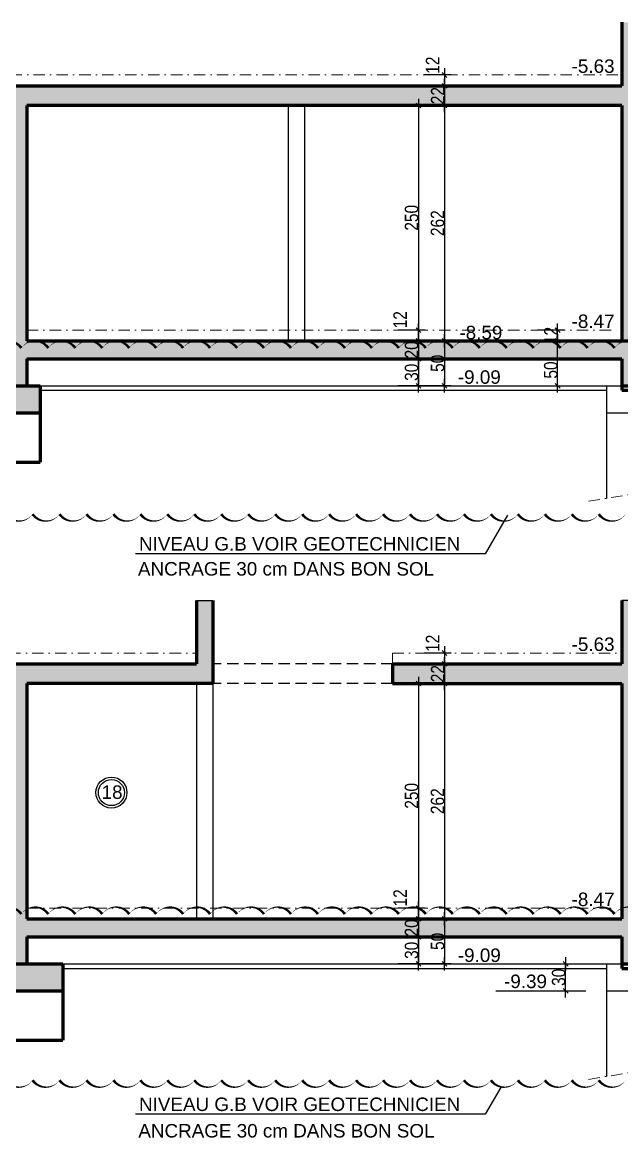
# Model space of a CAD drawing. Header units: centimetres. Extents: x -4990 to 114398, y -61489 to -12305.
# Drawn here: x 53277 to 53944, y -35849 to -34608 of the extents above; entities that cross this region are included whole.
import ezdxf

# ---------------------------------------------------------------- set-up
doc = ezdxf.new("R2010")
doc.units = ezdxf.units.CM
doc.header["$LTSCALE"] = 0.5
doc.linetypes.add('CACHEX2', pattern=[19.05, 12.7, -6.35])
doc.linetypes.add('TIRETPTX2', pattern=[50.8, 25.4, -12.7, 0, -12.7])
doc.layers.get('DEFPOINTS').update_dxf_attribs({"linetype": 'CONTINUOUS'})
for name, color, linetype in [('01_cote_gen', 4, 'CONTINUOUS'), ('01_linteaux', 2, 'CONTINUOUS'), ('01_poch_murs', 253, 'CONTINUOUS'), ('01_texte', 230, 'CONTINUOUS'), ('AA_COTES', 2, 'CONTINUOUS')]:
    doc.layers.add(name, color=color, linetype=linetype)
for name, color, linetype, lineweight in [('01_murs_coup', 5, 'CONTINUOUS', 60), ('01_résv', 32, 'CONTINUOUS', 9), ('01_tram_axes', 2, 'TIRETPTX2', 9)]:
    doc.layers.add(name, color=color, linetype=linetype, lineweight=lineweight)
doc.styles.add('ARIAL', font='arial.ttf')
doc.styles.add('STYLE2', font='ARIALN.TTF')
doc.dimstyles.new('JB50', dxfattribs={"dimscale": 0.1, "dimtxt": 150, "dimasz": 15, "dimexe": 0.1, "dimexo": 0.1, "dimgap": 0.09, "dimtad": 1, "dimdec": 1, "dimdsep": 46, "dimtxsty": 'STYLE2', "dimblk1": 'BOND_G', "dimblk2": 'BOND_D', "dimsah": 1, "dimcen": 1.5, "dimdle": 0.01, "dimse1": 1, "dimse2": 1, "dimclrd": 4, "dimclre": 2, "dimclrt": 6, "dimazin": 2, "dimtfac": 2.333333, "dimtdec": 1, "dimtix": 1, "dimtmove": 2, "dimatfit": 3, "dimldrblk": 'BOND_G', "dimfxl": 1, "dimtolj": 1, "dimtzin": 0, "dimarcsym": 0})

# ---------------------------------------------------------------- blocks, each defined once
blk = doc.blocks.new('BOND_G')
at = {"layer": 'AA_COTES', "color": 0}
for p, q in [((0, -5), (0, 15)), ((5, 0), (-5, 0)), ((1.77, 1.77), (-1.77, -1.77))]:
    blk.add_line(p, q, dxfattribs=at)
blk = doc.blocks.new('BOND_D')
at = {"layer": 'AA_COTES', "color": 0}
for p, q in [((5, 0), (-5, 0)), ((-1.77, -1.77), (1.77, 1.77)), ((0, 5), (0, -15))]:
    blk.add_line(p, q, dxfattribs=at)
blk = doc.blocks.new('*D3621')
at = {"layer": '01_cote_gen', "color": 4, "lineweight": -2, "transparency": 16777216}
blk.add_line((53717.5, -35607.3), (53717.5, -35624.3), dxfattribs=at)
at = {"layer": 'DEFPOINTS', "color": 0}
for p in [(53712.7, -35605.8), (53712.7, -35625.8), (53717.5, -35625.8)]:
    blk.add_point(p, dxfattribs=at)
at = {"layer": '01_cote_gen', "color": 4, "lineweight": -2, "transparency": 16777216, "xscale": 1.5, "yscale": 1.5, "zscale": 1.5}
for name, p, rotation in [('BOND_G', (53717.5, -35605.8), 90), ('BOND_D', (53717.5, -35625.8), 270)]:
    blk.add_blockref(name, p, dxfattribs=dict(at, rotation=rotation))
at = {"layer": '01_cote_gen', "color": 6, "transparency": 16777216, "insert": (53709.9, -35615.8), "char_height": 15, "attachment_point": 5, "rotation": 90, "style": 'STYLE2'}
blk.add_mtext('\\A1;20', dxfattribs=at)
blk = doc.blocks.new('*D3622')
at = {"layer": '01_cote_gen', "color": 4, "lineweight": -2, "transparency": 16777216}
blk.add_line((53717.5, -35627.3), (53717.5, -35654.3), dxfattribs=at)
at = {"layer": 'DEFPOINTS', "color": 0}
for p in [(53725, -35625.8), (53717.5, -35655.8), (53725, -35655.8)]:
    blk.add_point(p, dxfattribs=at)
at = {"layer": '01_cote_gen', "color": 4, "lineweight": -2, "transparency": 16777216, "xscale": 1.5, "yscale": 1.5, "zscale": 1.5}
for name, p, rotation in [('BOND_G', (53717.5, -35625.8), 90), ('BOND_D', (53717.5, -35655.8), 270)]:
    blk.add_blockref(name, p, dxfattribs=dict(at, rotation=rotation))
at = {"layer": '01_cote_gen', "color": 6, "transparency": 16777216, "insert": (53709.9, -35640.8), "char_height": 15, "attachment_point": 5, "rotation": 90, "style": 'STYLE2'}
blk.add_mtext('\\A1;30', dxfattribs=at)
blk = doc.blocks.new('*D3623')
at = {"layer": '01_cote_gen', "color": 4, "lineweight": -2, "transparency": 16777216}
blk.add_line((53746.5, -35607.3), (53746.5, -35654.3), dxfattribs=at)
at = {"layer": 'DEFPOINTS', "color": 0}
for p in [(53763.8, -35605.8), (53746.5, -35655.8), (53763.8, -35655.8)]:
    blk.add_point(p, dxfattribs=at)
at = {"layer": '01_cote_gen', "color": 4, "lineweight": -2, "transparency": 16777216, "xscale": 1.5, "yscale": 1.5, "zscale": 1.5}
for name, p, rotation in [('BOND_G', (53746.5, -35605.8), 90), ('BOND_D', (53746.5, -35655.8), 270)]:
    blk.add_blockref(name, p, dxfattribs=dict(at, rotation=rotation))
at = {"layer": '01_cote_gen', "color": 6, "transparency": 16777216, "insert": (53738.8, -35630.8), "char_height": 15, "attachment_point": 5, "rotation": 90, "style": 'STYLE2'}
blk.add_mtext('\\A1;50', dxfattribs=at)
blk = doc.blocks.new('*D3624')
at = {"layer": '01_cote_gen', "color": 4, "lineweight": -2, "transparency": 16777216}
blk.add_line((53717.5, -35595.3), (53717.5, -35604.3), dxfattribs=at)
at = {"layer": 'DEFPOINTS', "color": 0}
for p in [(53732.1, -35593.8), (53717.5, -35605.8), (53724, -35605.8)]:
    blk.add_point(p, dxfattribs=at)
at = {"layer": '01_cote_gen', "color": 4, "lineweight": -2, "transparency": 16777216, "xscale": 1.5, "yscale": 1.5, "zscale": 1.5}
for name, p, rotation in [('BOND_G', (53717.5, -35593.8), 90), ('BOND_D', (53717.5, -35605.8), 270)]:
    blk.add_blockref(name, p, dxfattribs=dict(at, rotation=rotation))
at = {"layer": '01_cote_gen', "color": 6, "transparency": 16777216, "insert": (53697.1, -35582.4), "char_height": 15, "attachment_point": 5, "rotation": 90, "style": 'STYLE2'}
blk.add_mtext('\\A1;12', dxfattribs=at)
blk = doc.blocks.new('*D3625')
at = {"layer": '01_cote_gen', "color": 4, "lineweight": -2, "transparency": 16777216}
blk.add_line((53746.5, -35345.3), (53746.5, -35604.3), dxfattribs=at)
at = {"layer": 'DEFPOINTS', "color": 0}
for p in [(53734.1, -35343.8), (53739, -35605.8), (53746.5, -35605.8)]:
    blk.add_point(p, dxfattribs=at)
at = {"layer": '01_cote_gen', "color": 4, "lineweight": -2, "transparency": 16777216, "xscale": 1.5, "yscale": 1.5, "zscale": 1.5}
for name, p, rotation in [('BOND_G', (53746.5, -35343.8), 90), ('BOND_D', (53746.5, -35605.8), 270)]:
    blk.add_blockref(name, p, dxfattribs=dict(at, rotation=rotation))
at = {"layer": '01_cote_gen', "color": 6, "transparency": 16777216, "insert": (53738.8, -35474.8), "char_height": 15, "attachment_point": 5, "rotation": 90, "style": 'STYLE2'}
blk.add_mtext('\\A1;262', dxfattribs=at)
blk = doc.blocks.new('*D3626')
at = {"layer": '01_cote_gen', "color": 4, "lineweight": -2, "transparency": 16777216}
blk.add_line((53717.5, -35345.3), (53717.5, -35592.3), dxfattribs=at)
at = {"layer": 'DEFPOINTS', "color": 0}
for p in [(53711.5, -35343.8), (53717.5, -35593.8), (53725, -35593.8)]:
    blk.add_point(p, dxfattribs=at)
at = {"layer": '01_cote_gen', "color": 4, "lineweight": -2, "transparency": 16777216, "xscale": 1.5, "yscale": 1.5, "zscale": 1.5}
for name, p, rotation in [('BOND_G', (53717.5, -35343.8), 90), ('BOND_D', (53717.5, -35593.8), 270)]:
    blk.add_blockref(name, p, dxfattribs=dict(at, rotation=rotation))
at = {"layer": '01_cote_gen', "color": 6, "transparency": 16777216, "insert": (53709.9, -35468.8), "char_height": 15, "attachment_point": 5, "rotation": 90, "style": 'STYLE2'}
blk.add_mtext('\\A1;250', dxfattribs=at)
blk = doc.blocks.new('*D3627')
at = {"layer": '01_cote_gen', "color": 4, "lineweight": -2, "transparency": 16777216}
blk.add_line((53746.5, -35323.3), (53746.5, -35342.3), dxfattribs=at)
at = {"layer": 'DEFPOINTS', "color": 0}
for p in [(53756.2, -35321.8), (53746.5, -35343.8), (53756.2, -35343.8)]:
    blk.add_point(p, dxfattribs=at)
at = {"layer": '01_cote_gen', "color": 4, "lineweight": -2, "transparency": 16777216, "xscale": 1.5, "yscale": 1.5, "zscale": 1.5}
for name, p, rotation in [('BOND_G', (53746.5, -35321.8), 90), ('BOND_D', (53746.5, -35343.8), 270)]:
    blk.add_blockref(name, p, dxfattribs=dict(at, rotation=rotation))
at = {"layer": '01_cote_gen', "color": 6, "transparency": 16777216, "insert": (53738.9, -35332.8), "char_height": 15, "attachment_point": 5, "rotation": 90, "style": 'STYLE2'}
blk.add_mtext('\\A1;22', dxfattribs=at)
blk = doc.blocks.new('*D3628')
at = {"layer": '01_cote_gen', "color": 4, "lineweight": -2, "transparency": 16777216}
blk.add_line((53746.5, -35311.3), (53746.5, -35320.3), dxfattribs=at)
at = {"layer": 'DEFPOINTS', "color": 0}
for p in [(53763.5, -35309.8), (53746.5, -35321.8), (53763.5, -35321.8)]:
    blk.add_point(p, dxfattribs=at)
at = {"layer": '01_cote_gen', "color": 4, "lineweight": -2, "transparency": 16777216, "xscale": 1.5, "yscale": 1.5, "zscale": 1.5}
for name, p, rotation in [('BOND_G', (53746.5, -35309.8), 90), ('BOND_D', (53746.5, -35321.8), 270)]:
    blk.add_blockref(name, p, dxfattribs=dict(at, rotation=rotation))
at = {"layer": '01_cote_gen', "color": 6, "transparency": 16777216, "insert": (53733.2, -35299), "char_height": 15, "attachment_point": 5, "rotation": 90, "style": 'STYLE2'}
blk.add_mtext('\\A1;12', dxfattribs=at)
blk = doc.blocks.new('*D3650')
at = {"layer": '01_cote_gen', "color": 4, "lineweight": -2, "transparency": 16777216}
blk.add_line((53717.5, -34963.8), (53717.5, -34980.8), dxfattribs=at)
at = {"layer": 'DEFPOINTS', "color": 0}
for p in [(53712.7, -34962.3), (53712.7, -34982.3), (53717.5, -34982.3)]:
    blk.add_point(p, dxfattribs=at)
at = {"layer": '01_cote_gen', "color": 4, "lineweight": -2, "transparency": 16777216, "xscale": 1.5, "yscale": 1.5, "zscale": 1.5}
for name, p, rotation in [('BOND_G', (53717.5, -34962.3), 90), ('BOND_D', (53717.5, -34982.3), 270)]:
    blk.add_blockref(name, p, dxfattribs=dict(at, rotation=rotation))
at = {"layer": '01_cote_gen', "color": 6, "transparency": 16777216, "insert": (53709.9, -34972.3), "char_height": 15, "attachment_point": 5, "rotation": 90, "style": 'STYLE2'}
blk.add_mtext('\\A1;20', dxfattribs=at)
blk = doc.blocks.new('*D3651')
at = {"layer": '01_cote_gen', "color": 4, "lineweight": -2, "transparency": 16777216}
blk.add_line((53717.5, -34983.8), (53717.5, -35010.8), dxfattribs=at)
at = {"layer": 'DEFPOINTS', "color": 0}
for p in [(53725, -34982.3), (53717.5, -35012.3), (53725, -35012.3)]:
    blk.add_point(p, dxfattribs=at)
at = {"layer": '01_cote_gen', "color": 4, "lineweight": -2, "transparency": 16777216, "xscale": 1.5, "yscale": 1.5, "zscale": 1.5}
for name, p, rotation in [('BOND_G', (53717.5, -34982.3), 90), ('BOND_D', (53717.5, -35012.3), 270)]:
    blk.add_blockref(name, p, dxfattribs=dict(at, rotation=rotation))
at = {"layer": '01_cote_gen', "color": 6, "transparency": 16777216, "insert": (53709.9, -34997.3), "char_height": 15, "attachment_point": 5, "rotation": 90, "style": 'STYLE2'}
blk.add_mtext('\\A1;30', dxfattribs=at)
blk = doc.blocks.new('*D3652')
at = {"layer": '01_cote_gen', "color": 4, "lineweight": -2, "transparency": 16777216}
blk.add_line((53746.5, -34963.8), (53746.5, -35010.8), dxfattribs=at)
at = {"layer": 'DEFPOINTS', "color": 0}
for p in [(53763.8, -34962.3), (53746.5, -35012.3), (53763.8, -35012.3)]:
    blk.add_point(p, dxfattribs=at)
at = {"layer": '01_cote_gen', "color": 4, "lineweight": -2, "transparency": 16777216, "xscale": 1.5, "yscale": 1.5, "zscale": 1.5}
for name, p, rotation in [('BOND_G', (53746.5, -34962.3), 90), ('BOND_D', (53746.5, -35012.3), 270)]:
    blk.add_blockref(name, p, dxfattribs=dict(at, rotation=rotation))
at = {"layer": '01_cote_gen', "color": 6, "transparency": 16777216, "insert": (53738.8, -34987.3), "char_height": 15, "attachment_point": 5, "rotation": 90, "style": 'STYLE2'}
blk.add_mtext('\\A1;50', dxfattribs=at)
blk = doc.blocks.new('*D3653')
at = {"layer": '01_cote_gen', "color": 4, "lineweight": -2, "transparency": 16777216}
blk.add_line((53717.5, -34951.8), (53717.5, -34960.8), dxfattribs=at)
at = {"layer": 'DEFPOINTS', "color": 0}
for p in [(53732.1, -34950.3), (53717.5, -34962.3), (53724, -34962.3)]:
    blk.add_point(p, dxfattribs=at)
at = {"layer": '01_cote_gen', "color": 4, "lineweight": -2, "transparency": 16777216, "xscale": 1.5, "yscale": 1.5, "zscale": 1.5}
for name, p, rotation in [('BOND_G', (53717.5, -34950.3), 90), ('BOND_D', (53717.5, -34962.3), 270)]:
    blk.add_blockref(name, p, dxfattribs=dict(at, rotation=rotation))
at = {"layer": '01_cote_gen', "color": 6, "transparency": 16777216, "insert": (53697.1, -34938.8), "char_height": 15, "attachment_point": 5, "rotation": 90, "style": 'STYLE2'}
blk.add_mtext('\\A1;12', dxfattribs=at)
blk = doc.blocks.new('*D3654')
at = {"layer": '01_cote_gen', "color": 4, "lineweight": -2, "transparency": 16777216}
blk.add_line((53746.5, -34701.8), (53746.5, -34960.8), dxfattribs=at)
at = {"layer": 'DEFPOINTS', "color": 0}
for p in [(53734.1, -34700.3), (53739, -34962.3), (53746.5, -34962.3)]:
    blk.add_point(p, dxfattribs=at)
at = {"layer": '01_cote_gen', "color": 4, "lineweight": -2, "transparency": 16777216, "xscale": 1.5, "yscale": 1.5, "zscale": 1.5}
for name, p, rotation in [('BOND_G', (53746.5, -34700.3), 90), ('BOND_D', (53746.5, -34962.3), 270)]:
    blk.add_blockref(name, p, dxfattribs=dict(at, rotation=rotation))
at = {"layer": '01_cote_gen', "color": 6, "transparency": 16777216, "insert": (53738.8, -34831.3), "char_height": 15, "attachment_point": 5, "rotation": 90, "style": 'STYLE2'}
blk.add_mtext('\\A1;262', dxfattribs=at)
blk = doc.blocks.new('*D3655')
at = {"layer": '01_cote_gen', "color": 4, "lineweight": -2, "transparency": 16777216}
blk.add_line((53717.5, -34701.8), (53717.5, -34948.8), dxfattribs=at)
at = {"layer": 'DEFPOINTS', "color": 0}
for p in [(53711.5, -34700.3), (53717.5, -34950.3), (53725, -34950.3)]:
    blk.add_point(p, dxfattribs=at)
at = {"layer": '01_cote_gen', "color": 4, "lineweight": -2, "transparency": 16777216, "xscale": 1.5, "yscale": 1.5, "zscale": 1.5}
for name, p, rotation in [('BOND_G', (53717.5, -34700.3), 90), ('BOND_D', (53717.5, -34950.3), 270)]:
    blk.add_blockref(name, p, dxfattribs=dict(at, rotation=rotation))
at = {"layer": '01_cote_gen', "color": 6, "transparency": 16777216, "insert": (53709.9, -34825.3), "char_height": 15, "attachment_point": 5, "rotation": 90, "style": 'STYLE2'}
blk.add_mtext('\\A1;250', dxfattribs=at)
blk = doc.blocks.new('*D3656')
at = {"layer": '01_cote_gen', "color": 4, "lineweight": -2, "transparency": 16777216}
blk.add_line((53746.5, -34679.8), (53746.5, -34698.8), dxfattribs=at)
at = {"layer": 'DEFPOINTS', "color": 0}
for p in [(53756.2, -34678.3), (53746.5, -34700.3), (53756.2, -34700.3)]:
    blk.add_point(p, dxfattribs=at)
at = {"layer": '01_cote_gen', "color": 4, "lineweight": -2, "transparency": 16777216, "xscale": 1.5, "yscale": 1.5, "zscale": 1.5}
for name, p, rotation in [('BOND_G', (53746.5, -34678.3), 90), ('BOND_D', (53746.5, -34700.3), 270)]:
    blk.add_blockref(name, p, dxfattribs=dict(at, rotation=rotation))
at = {"layer": '01_cote_gen', "color": 6, "transparency": 16777216, "insert": (53738.9, -34689.3), "char_height": 15, "attachment_point": 5, "rotation": 90, "style": 'STYLE2'}
blk.add_mtext('\\A1;22', dxfattribs=at)
blk = doc.blocks.new('*D3657')
at = {"layer": '01_cote_gen', "color": 4, "lineweight": -2, "transparency": 16777216}
blk.add_line((53746.5, -34667.8), (53746.5, -34676.8), dxfattribs=at)
at = {"layer": 'DEFPOINTS', "color": 0}
for p in [(53763.5, -34666.3), (53746.5, -34678.3), (53763.5, -34678.3)]:
    blk.add_point(p, dxfattribs=at)
at = {"layer": '01_cote_gen', "color": 4, "lineweight": -2, "transparency": 16777216, "xscale": 1.5, "yscale": 1.5, "zscale": 1.5}
for name, p, rotation in [('BOND_G', (53746.5, -34666.3), 90), ('BOND_D', (53746.5, -34678.3), 270)]:
    blk.add_blockref(name, p, dxfattribs=dict(at, rotation=rotation))
at = {"layer": '01_cote_gen', "color": 6, "transparency": 16777216, "insert": (53733.2, -34655.4), "char_height": 15, "attachment_point": 5, "rotation": 90, "style": 'STYLE2'}
blk.add_mtext('\\A1;12', dxfattribs=at)
blk = doc.blocks.new('*D4511')
at = {"layer": '01_résv', "color": 4, "lineweight": -2, "ltscale": 2, "transparency": 16777216}
blk.add_line((53872.4, -35010.8), (53872.4, -34963.8), dxfattribs=at)
at = {"layer": 'DEFPOINTS', "color": 0, "ltscale": 2}
for p in [(53872.4, -34962.3), (53960.4, -34962.3), (53959.6, -35012.3)]:
    blk.add_point(p, dxfattribs=at)
at = {"layer": '01_résv', "color": 4, "lineweight": -2, "ltscale": 2, "transparency": 16777216, "xscale": 1.5, "yscale": 1.5, "zscale": 1.5}
for name, p, rotation in [('BOND_D', (53872.4, -34962.3), 90), ('BOND_G', (53872.4, -35012.3), 270)]:
    blk.add_blockref(name, p, dxfattribs=dict(at, rotation=rotation))
at = {"layer": '01_résv', "color": 6, "ltscale": 2, "transparency": 16777216, "insert": (53864.8, -34994.8), "char_height": 15, "attachment_point": 5, "rotation": 90, "style": 'STYLE2'}
blk.add_mtext('\\A1;50', dxfattribs=at)
blk = doc.blocks.new('*D4512')
at = {"layer": '01_résv', "color": 4, "lineweight": -2, "ltscale": 2, "transparency": 16777216}
for p, q in [((53872.4, -34948.8), (53872.4, -34947.3)), ((53872.4, -34962.3), (53872.4, -34950.3)), ((53872.4, -34963.8), (53872.4, -34965.3))]:
    blk.add_line(p, q, dxfattribs=at)
at = {"layer": 'DEFPOINTS', "color": 0, "ltscale": 2}
for p in [(53872.4, -34950.3), (53886.2, -34950.3), (53879.9, -34962.3)]:
    blk.add_point(p, dxfattribs=at)
at = {"layer": '01_résv', "color": 4, "lineweight": -2, "ltscale": 2, "transparency": 16777216, "xscale": 1.5, "yscale": 1.5, "zscale": 1.5}
for name, p, rotation in [('BOND_D', (53872.4, -34950.3), 270), ('BOND_G', (53872.4, -34962.3), 90)]:
    blk.add_blockref(name, p, dxfattribs=dict(at, rotation=rotation))
at = {"layer": '01_résv', "color": 6, "ltscale": 2, "transparency": 16777216, "insert": (53864.9, -34956.3), "char_height": 15, "attachment_point": 5, "rotation": 90, "style": 'STYLE2'}
blk.add_mtext('\\A1;12', dxfattribs=at)
blk = doc.blocks.new('*D4532')
at = {"layer": '01_cote_gen', "color": 4, "lineweight": -2, "ltscale": 2, "transparency": 16777216}
blk.add_line((53881.3, -35684.3), (53881.3, -35657.3), dxfattribs=at)
at = {"layer": 'DEFPOINTS', "color": 0, "ltscale": 2}
for p in [(53881.3, -35655.8), (53936.9, -35655.8), (53936.9, -35685.8)]:
    blk.add_point(p, dxfattribs=at)
at = {"layer": '01_cote_gen', "color": 4, "lineweight": -2, "ltscale": 2, "transparency": 16777216, "xscale": 1.5, "yscale": 1.5, "zscale": 1.5}
for name, p, rotation in [('BOND_D', (53881.3, -35655.8), 90), ('BOND_G', (53881.3, -35685.8), 270)]:
    blk.add_blockref(name, p, dxfattribs=dict(at, rotation=rotation))
at = {"layer": '01_cote_gen', "color": 6, "ltscale": 2, "transparency": 16777216, "insert": (53873.6, -35670.8), "char_height": 15, "attachment_point": 5, "rotation": 90, "style": 'STYLE2'}
blk.add_mtext('\\A1;30', dxfattribs=at)

msp = doc.modelspace()

# ---------------------------------------------------------------- hatches: boundary and pattern name
at = {"layer": '01_poch_murs', "ltscale": 2}
h = msp.add_hatch(color=256, dxfattribs=at)
h.dxf.hatch_style = 1
h.paths.add_polyline_path([(54163.637, -34681.269), (53959.637, -34678.269), (53959.637, -34607.692), (53943.637, -34607.692), (53943.637, -34678.269), (52957.637, -34678.269), (52957.637, -34607.692), (52937.637, -34607.692), (52937.637, -34678.269), (52502.81, -34678.269), (52502.81, -34700.269), (52937.637, -34700.269), (52937.637, -35012.269), (52957.637, -35012.269), (52957.637, -34987.269), (53261.637, -34987.269), (53261.637, -35012.269), (53281.637, -35012.269), (53281.637, -34982.269), (53943.637, -34982.269), (53943.637, -35012.269), (53959.637, -35012.269), (53959.637, -34962.269), (53281.637, -34962.269), (53281.637, -34700.269), (53943.637, -34700.269), (53943.637, -34962.269), (53959.637, -34962.269), (53959.637, -34700.269), (54163.637, -34700.269)])
h.paths.add_polyline_path([(53261.637, -34700.269), (53261.637, -34962.269), (52957.637, -34962.269), (52957.637, -34700.269)], flags=16)
h.paths.add_polyline_path([(53296.637, -35012.269), (53246.637, -35012.269), (53246.637, -35042.269), (53296.637, -35042.269)])
h.paths.add_polyline_path([(52972.637, -35012.269), (52922.637, -35012.269), (52922.637, -35042.269), (52972.637, -35042.269)])
h = msp.add_hatch(color=256, dxfattribs=at)
h.dxf.hatch_style = 1
h.paths.add_polyline_path([(52637.637, -35321.823), (52486.957, -35321.823), (52486.957, -35343.823), (52637.637, -35343.823)])
h.paths.add_polyline_path([(52891.462, -35343.823), (53012.671, -35343.823), (53012.671, -35594.484, -0.30026282), (53032.671, -35597.13), (53032.671, -35343.823), (53126.358, -35343.823, -0.41562919), (53150.897, -35343.823), (53261.637, -35343.823), (53261.637, -35592.672, -0.23068318), (53275.666, -35600.455, -0.11153995), (53281.637, -35595.027), (53281.637, -35343.823), (53488.637, -35343.823), (53488.637, -35251.246), (53470.637, -35251.246), (53470.637, -35321.823), (53032.671, -35321.823), (53032.671, -35251.246), (53012.671, -35251.246), (53012.671, -35321.823), (52637.637, -35321.823), (52637.637, -35343.823), (52866.923, -35343.823, -0.41562919)])
h.paths.add_polyline_path([(53959.637, -35251.246), (53943.637, -35251.246), (53943.637, -35321.823), (53688.637, -35321.823), (53688.637, -35343.823), (53943.637, -35343.823), (53943.637, -35594.049, -0.23044191), (53959.637, -35594.995)])
h.paths.add_polyline_path([(53959.637, -35594.995, 0.23044191), (53943.637, -35594.049), (53943.637, -35655.823), (53959.637, -35655.823)])
h.paths.add_polyline_path([(53943.637, -35605.823), (53281.637, -35605.823), (53281.637, -35595.027, 0.11153995), (53275.666, -35600.455, 0.23068318), (53261.637, -35592.672), (53261.637, -35605.823), (53032.671, -35605.823), (53012.671, -35605.823), (53012.671, -35630.823), (53032.671, -35630.823), (53261.637, -35630.823), (53261.637, -35655.823), (53281.637, -35655.823), (53281.637, -35625.823), (53943.637, -35625.823)])
h.paths.add_polyline_path([(53321.637, -35655.823), (53221.637, -35655.823), (53221.637, -35685.823), (53321.637, -35685.823)])
h.paths.add_polyline_path([(53032.671, -35630.823), (53012.671, -35630.823), (53012.671, -35655.823), (53032.671, -35655.823)], flags=17)
h.paths.add_polyline_path([(53032.671, -35597.13, 0.30026282), (53012.671, -35594.484), (53012.671, -35605.823), (53032.671, -35605.823)])
h.paths.add_polyline_path([(53047.671, -35655.823), (52997.671, -35655.823), (52997.671, -35685.823), (53047.671, -35685.823)])
h.paths.add_polyline_path([(52826.991, -35345.915), (52826.991, -35319.302), (52795.763, -35319.302), (52795.763, -35345.915)], flags=25)
h.paths.add_polyline_path([(53754.597, -35345.915), (53754.597, -35319.302), (53723.369, -35319.302), (53723.369, -35345.915)], flags=25)
h.paths.add_polyline_path([(53725.407, -35628.945), (53725.407, -35602.332), (53694.179, -35602.332), (53694.179, -35628.945)], flags=25)
h.paths.add_polyline_path([(53754.341, -35644.048), (53754.341, -35617.435), (53723.113, -35617.435), (53723.113, -35644.048)], flags=25)

# ---------------------------------------------------------------- linework, layer by layer
at = {"layer": '01_linteaux'}
for p, q in [((53572.637, -34700.269), (53572.637, -34962.269)), ((53590.637, -34700.269), (53590.637, -34962.269)), ((53296.637, -35012.269), (53943.637, -35012.269)), ((53926.637, -35012.269), (53926.637, -35137.649)), ((53296.637, -35017.269), (53926.637, -35017.269)), ((53926.637, -35042.269), (53976.637, -35042.269)), ((53470.637, -35343.823), (53470.637, -35605.823)), ((53488.637, -35343.823), (53488.637, -35605.823)), ((53321.637, -35655.823), (53943.637, -35655.823)), ((53926.637, -35655.823), (53943.637, -35655.823)), ((53926.637, -35655.823), (53926.637, -35781.203)), ((53926.637, -35655.823), (53926.637, -35655.823)), ((53321.637, -35660.823), (53926.637, -35660.823)), ((53926.637, -35685.823), (53976.637, -35685.823))]:
    msp.add_line(p, q, dxfattribs=at)
at = {"layer": '01_linteaux', "linetype": 'CACHEX2', "ltscale": 2}
for p, q in [((53688.637, -35321.823), (53488.637, -35321.823)), ((53688.637, -35343.823), (53488.637, -35343.823))]:
    msp.add_line(p, q, dxfattribs=at)
at = {"layer": '01_murs_coup'}
for p, q in [((53943.637, -34607.692), (53943.637, -34678.269)), ((52957.637, -34678.269), (53943.637, -34678.269)), ((53281.637, -34700.269), (53281.637, -34962.269)), ((53943.637, -34700.269), (53281.637, -34700.269)), ((53943.637, -34700.269), (53943.637, -34962.269)), ((53281.637, -34962.269), (53959.637, -34962.269)), ((53281.637, -34982.269), (53943.637, -34982.269)), ((53281.637, -34982.269), (53281.637, -35012.269)), ((53943.637, -34982.269), (53943.637, -35017.269)), ((53246.637, -35012.269), (53296.637, -35012.269)), ((53296.637, -35012.269), (53296.637, -35097.269)), ((53943.637, -35012.269), (53959.637, -35012.269)), ((53943.637, -35017.269), (53959.637, -35017.269)), ((53246.637, -35042.269), (53296.637, -35042.269)), ((53246.637, -35097.269), (53296.637, -35097.269)), ((53470.637, -35251.246), (53470.637, -35321.823)), ((53488.637, -35251.246), (53488.637, -35343.823)), ((53943.637, -35251.246), (53943.637, -35321.823)), ((53032.671, -35321.823), (53470.637, -35321.823)), ((53688.637, -35321.823), (53943.637, -35321.823)), ((53688.637, -35321.823), (53688.637, -35343.823)), ((53281.637, -35343.823), (53281.637, -35605.823)), ((53488.637, -35343.823), (53281.637, -35343.823)), ((53688.637, -35343.823), (53943.637, -35343.823)), ((53943.637, -35343.823), (53943.637, -35605.823)), ((53281.637, -35605.823), (53943.637, -35605.823)), ((53281.637, -35625.823), (53943.637, -35625.823)), ((53281.637, -35625.823), (53281.637, -35655.823)), ((53943.637, -35625.823), (53943.637, -35660.823)), ((53221.637, -35655.823), (53321.637, -35655.823)), ((53321.637, -35655.823), (53321.637, -35740.823)), ((53943.637, -35655.823), (53959.637, -35655.823)), ((53943.637, -35660.823), (53959.637, -35660.823)), ((53221.637, -35685.823), (53321.637, -35685.823)), ((53221.637, -35740.823), (53321.637, -35740.823))]:
    msp.add_line(p, q, dxfattribs=at)
at = {"layer": '01_poch_murs', "ltscale": 2}
for p, q in [((53470.637, -35251.246), (53488.637, -35251.246)), ((53959.637, -35251.246), (53943.637, -35251.246))]:
    msp.add_line(p, q, dxfattribs=at)
at = {"layer": '01_texte'}
for p, q in [((53758.798, -35012.269), (53808.899, -35012.269)), ((53816.7, -35156.195), (53791.727, -35199.404)), ((53791.727, -35199.404), (53402.621, -35199.404)), ((53803.647, -35685.823), (53873.753, -35685.823)), ((53809.362, -35792.753), (53791.727, -35823.266)), ((53791.727, -35823.266), (53402.621, -35823.266))]:
    msp.add_line(p, q, dxfattribs=at)
for points in [[(53245.666, -34970.285, 0, 3, -0.52056705), (53275.666, -34970.285, 0, 3, -0.52056705), (53305.666, -34970.285, 0, 3, -0.52056705), (53335.666, -34970.285, 0, 3, -0.52056705), (53365.666, -34970.285, 0, 3, -0.52056705), (53395.666, -34970.285, 0, 3, -0.52056705), (53425.666, -34970.285, 0, 3, -0.52056705), (53455.666, -34970.285, 0, 3, -0.52056705), (53485.666, -34970.285, 0, 3, -0.52056705), (53515.666, -34970.285, 0, 3, -0.52056705), (53545.666, -34970.285, 0, 3, -0.52056705), (53575.666, -34970.285, 0, 3, -0.52056705), (53605.666, -34970.285, 0, 3, -0.52056705), (53635.666, -34970.285, 0, 3, -0.52056705), (53665.666, -34970.285, 0, 3, -0.52056705), (53695.666, -34970.285, 0, 3, -0.52056705), (53725.666, -34970.285, 0, 3, -0.52056705), (53755.666, -34970.285, 0, 3, -0.52056705), (53785.666, -34970.285, 0, 3, -0.52056705), (53815.666, -34970.285, 0, 3, -0.52056705), (53845.666, -34970.285, 0, 3, -0.52056705), (53875.666, -34970.285, 0, 3, -0.52056705), (53905.666, -34970.285, 0, 3, -0.52056705), (53935.666, -34970.285, 0, 3, -0.52056705), (53965.666, -34970.285, 0, 3, -0.52056705)], [(53948.118, -35155.165, 0, 3, -0.52056705), (53918.118, -35155.165, 0, 3, -0.52056705), (53888.118, -35155.165, 0, 3, -0.52056705), (53858.118, -35155.165, 0, 3, -0.52056705), (53828.118, -35155.165, 0, 3, -0.52056705), (53798.118, -35155.165, 0, 3, -0.52056705), (53768.118, -35155.165, 0, 3, -0.52056705), (53738.118, -35155.165, 0, 3, -0.52056705), (53708.118, -35155.165, 0, 3, -0.52056705), (53678.118, -35155.165, 0, 3, -0.52056705), (53648.118, -35155.165, 0, 3, -0.52056705), (53618.118, -35155.165, 0, 3, -0.52056705), (53588.118, -35155.165, 0, 3, -0.52056705), (53558.118, -35155.165, 0, 3, -0.52056705), (53528.118, -35155.165, 0, 3, -0.52056705), (53498.118, -35155.165, 0, 3, -0.52056705), (53468.118, -35155.165, 0, 3, -0.52056705), (53438.118, -35155.165, 0, 3, -0.52056705), (53408.118, -35155.165, 0, 3, -0.52056705), (53378.118, -35155.165, 0, 3, -0.52056705), (53348.118, -35155.165, 0, 3, -0.52056705), (53318.118, -35155.165, 0, 3, -0.52056705), (53288.118, -35155.165, 0, 3, -0.52056705), (53258.118, -35155.165, 0, 3, -0.52056705)], [(53245.666, -35600.455, 0, 3, -0.52056705), (53275.666, -35600.455, 0, 3, -0.52056705), (53305.666, -35600.455, 0, 3, -0.52056705), (53335.666, -35600.455, 0, 3, -0.52056705), (53365.666, -35600.455, 0, 3, -0.52056705), (53395.666, -35600.455, 0, 3, -0.52056705), (53425.666, -35600.455, 0, 3, -0.52056705), (53455.666, -35600.455, 0, 3, -0.52056705), (53485.666, -35600.455, 0, 3, -0.52056705), (53515.666, -35600.455, 0, 3, -0.52056705), (53545.666, -35600.455, 0, 3, -0.52056705), (53575.666, -35600.455, 0, 3, -0.52056705), (53605.666, -35600.455, 0, 3, -0.52056705), (53635.666, -35600.455, 0, 3, -0.52056705), (53665.666, -35600.455, 0, 3, -0.52056705), (53695.666, -35600.455, 0, 3, -0.52056705), (53725.666, -35600.455, 0, 3, -0.52056705), (53755.666, -35600.455, 0, 3, -0.52056705), (53785.666, -35600.455, 0, 3, -0.52056705), (53815.666, -35600.455, 0, 3, -0.52056705), (53845.666, -35600.455, 0, 3, -0.52056705), (53875.666, -35600.455, 0, 3, -0.52056705), (53905.666, -35600.455, 0, 3, -0.52056705), (53935.666, -35600.455, 0, 3, -0.52056705), (53965.666, -35600.455, 0, 3, -0.52056705)], [(53948.118, -35785.334, 0, 3, -0.52056705), (53918.118, -35785.334, 0, 3, -0.52056705), (53888.118, -35785.334, 0, 3, -0.52056705), (53858.118, -35785.334, 0, 3, -0.52056705), (53828.118, -35785.334, 0, 3, -0.52056705), (53798.118, -35785.334, 0, 3, -0.52056705), (53768.118, -35785.334, 0, 3, -0.52056705), (53738.118, -35785.334, 0, 3, -0.52056705), (53708.118, -35785.334, 0, 3, -0.52056705), (53678.118, -35785.334, 0, 3, -0.52056705), (53648.118, -35785.334, 0, 3, -0.52056705), (53618.118, -35785.334, 0, 3, -0.52056705), (53588.118, -35785.334, 0, 3, -0.52056705), (53558.118, -35785.334, 0, 3, -0.52056705), (53528.118, -35785.334, 0, 3, -0.52056705), (53498.118, -35785.334, 0, 3, -0.52056705), (53468.118, -35785.334, 0, 3, -0.52056705), (53438.118, -35785.334, 0, 3, -0.52056705), (53408.118, -35785.334, 0, 3, -0.52056705), (53378.118, -35785.334, 0, 3, -0.52056705), (53348.118, -35785.334, 0, 3, -0.52056705), (53318.118, -35785.334, 0, 3, -0.52056705), (53288.118, -35785.334, 0, 3, -0.52056705), (53258.118, -35785.334, 0, 3, -0.52056705)]]:
    msp.add_lwpolyline(points, format="xyseb", dxfattribs=at)
for radius in [17.309, 14.533]:
    msp.add_circle((53375.842, -35465.206), radius, dxfattribs=at)
at = {"layer": '01_tram_axes'}
for p, q in [((52957.637, -34666.269), (53943.637, -34666.269)), ((53281.637, -34950.269), (53943.637, -34950.269)), ((53906.785, -35140.897), (54000.659, -35125.537)), ((53032.671, -35309.823), (53470.637, -35309.823)), ((53688.637, -35309.823), (53943.637, -35309.823)), ((53688.637, -35309.823), (53688.637, -35321.823)), ((53281.637, -35593.823), (53943.637, -35593.823)), ((53906.785, -35784.451), (54000.659, -35769.092))]:
    msp.add_line(p, q, dxfattribs=at)

# ---------------------------------------------------------------- texts
at = {"layer": '01_texte', "style": 'ARIAL'}
for s, p in [('-5.63', (53887.941, -34663.971)), ('-8.47', (53887.941, -34947.971)), ('-8.59', (53763.07, -34960.565)), ('-9.09', (53761.342, -35010.109)), ('NIVEAU G.B VOIR GEOTECHNICIEN', (53406.576, -35195.801)), ('ANCRAGE 30 cm DANS BON SOL', (53405.381, -35223.576)), ('-5.63', (53887.941, -35307.525)), ('18', (53364.925, -35472.165)), ('-8.47', (53887.941, -35591.525)), ('-9.09', (53761.342, -35653.754)), ('-9.39', (53812.741, -35682.819)), ('NIVEAU G.B VOIR GEOTECHNICIEN', (53406.576, -35819.662)), ('ANCRAGE 30 cm DANS BON SOL', (53405.824, -35849.142))]:
    msp.add_text(s, height=15, dxfattribs=at).set_placement(p)

# ---------------------------------------------------------------- dimensions: what is measured, and where the dimension line sits
at = {"layer": '01_cote_gen'}
for base, p1, p2, picture, middle in [((53746.477, -34678.269), (53763.547, -34666.269), (53763.547, -34678.269), '*D3657', (53733.15, -34655.445)), ((53717.542, -34962.269), (53732.054, -34950.269), (53723.977, -34962.269), '*D3653', (53697.089, -34938.834)), ((53746.477, -35321.823), (53763.547, -35309.823), (53763.547, -35321.823), '*D3628', (53733.15, -35298.999)), ((53717.542, -35605.823), (53732.054, -35593.823), (53723.977, -35605.823), '*D3624', (53697.089, -35582.388))]:
    dim = msp.add_linear_dim(base=base, p1=p1, p2=p2, angle=90, dimstyle='JB50', dxfattribs=at)
    dim.commit()
    dim.dimension.update_dxf_attribs({"geometry": picture, "text_midpoint": middle, "dimtype": 160})
for base, p1, p2, picture, middle in [((53746.477, -34700.269), (53756.182, -34678.269), (53756.182, -34700.269), '*D3656', (53738.937, -34689.269)), ((53717.542, -34950.269), (53711.467, -34700.269), (53725.042, -34950.269), '*D3655', (53709.875, -34825.269)), ((53746.477, -34962.269), (53734.088, -34700.269), (53738.977, -34962.269), '*D3654', (53738.809, -34831.269)), ((53717.542, -34982.269), (53712.671, -34962.269), (53712.671, -34982.269), '*D3650', (53709.875, -34972.269)), ((53746.477, -35012.269), (53763.784, -34962.269), (53763.784, -35012.269), '*D3652', (53738.809, -34987.269)), ((53717.542, -35012.269), (53725.042, -34982.269), (53725.042, -35012.269), '*D3651', (53709.875, -34997.269)), ((53746.477, -35343.823), (53756.182, -35321.823), (53756.182, -35343.823), '*D3627', (53738.937, -35332.823)), ((53717.542, -35593.823), (53711.467, -35343.823), (53725.042, -35593.823), '*D3626', (53709.875, -35468.823)), ((53746.477, -35605.823), (53734.088, -35343.823), (53738.977, -35605.823), '*D3625', (53738.809, -35474.823)), ((53717.542, -35625.823), (53712.671, -35605.823), (53712.671, -35625.823), '*D3621', (53709.875, -35615.823)), ((53746.477, -35655.823), (53763.784, -35605.823), (53763.784, -35655.823), '*D3623', (53738.809, -35630.823)), ((53717.542, -35655.823), (53725.042, -35625.823), (53725.042, -35655.823), '*D3622', (53709.875, -35640.823))]:
    dim = msp.add_linear_dim(base=base, p1=p1, p2=p2, angle=90, dimstyle='JB50', dxfattribs=at)
    dim.commit()
    dim.dimension.update_dxf_attribs({"geometry": picture, "text_midpoint": middle})
at = {"layer": '01_cote_gen', "ltscale": 2}
dim = msp.add_linear_dim(base=(53881.253, -35655.823), p1=(53936.928, -35685.823), p2=(53936.928, -35655.823), angle=90, dimstyle='JB50', dxfattribs=at)
dim.commit()
dim.dimension.update_dxf_attribs({"geometry": '*D4532', "text_midpoint": (53873.585, -35670.823)})
at = {"layer": '01_résv', "ltscale": 2}
dim = msp.add_linear_dim(base=(53872.432, -34950.269), p1=(53879.932, -34962.279), p2=(53886.249, -34950.269), angle=90, dimstyle='JB50', dxfattribs=at)
dim.commit()
dim.dimension.update_dxf_attribs({"geometry": '*D4512', "text_midpoint": (53864.892, -34956.274)})
dim = msp.add_linear_dim(base=(53872.432, -34962.279), p1=(53959.637, -35012.269), p2=(53960.351, -34962.279), angle=90, dimstyle='JB50', dxfattribs=at)
dim.commit()
dim.dimension.update_dxf_attribs({"geometry": '*D4511', "text_midpoint": (53864.764, -34994.835), "dimtype": 160})

doc.saveas('drawing.dxf')
